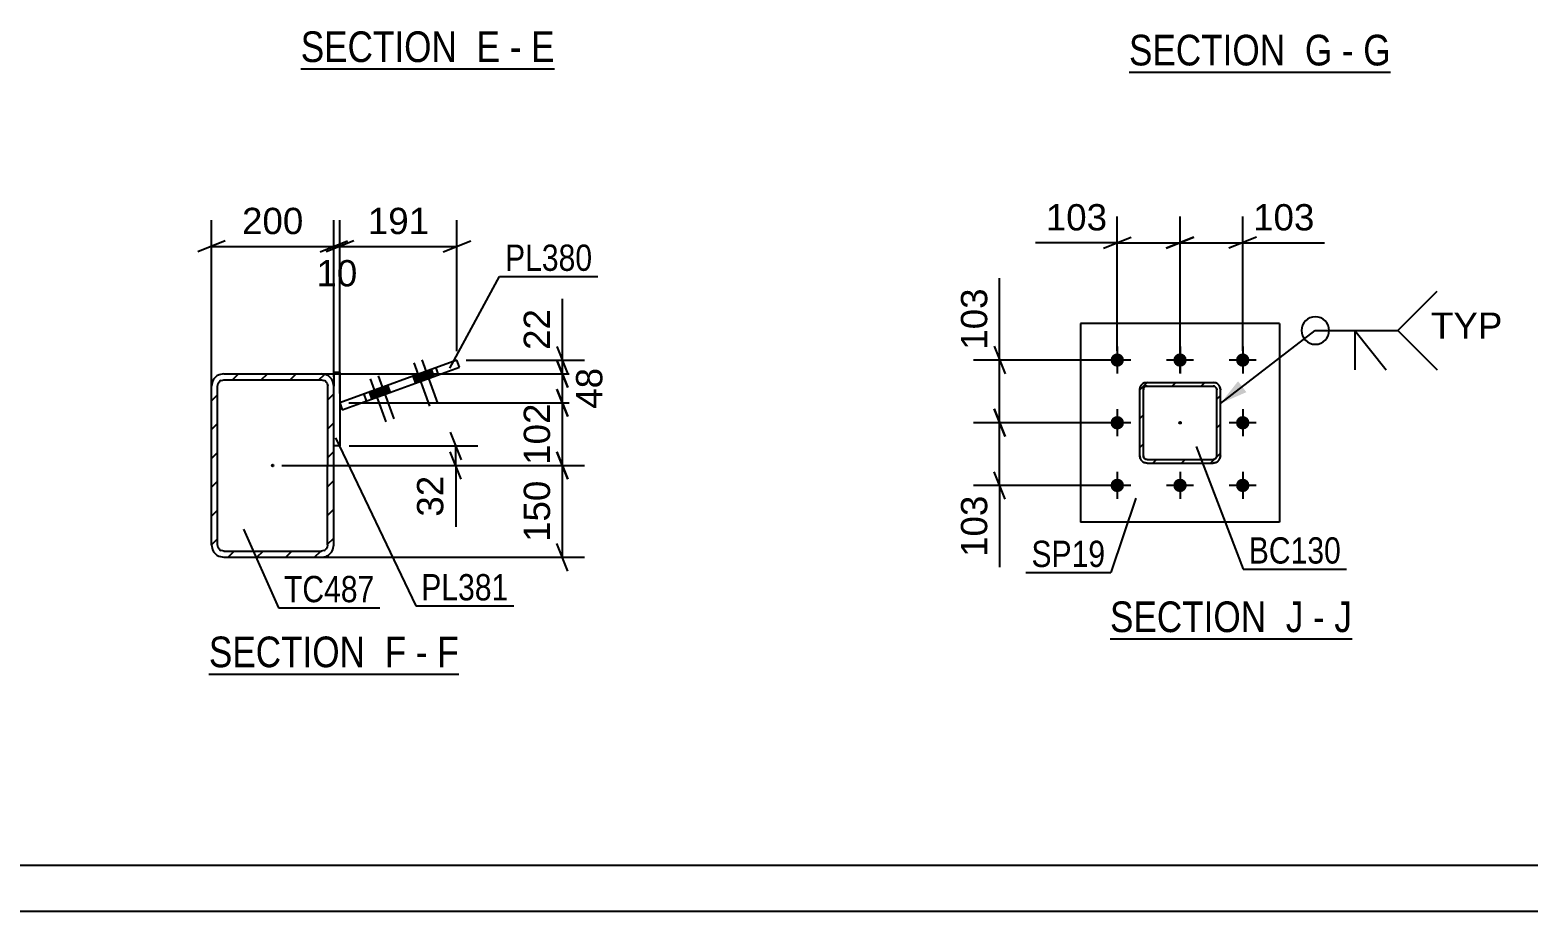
# Model space of a CAD drawing. Header units: millimetres. Extents: x 0 to 841, y 0 to 594.
# Drawn here: x 223.1 to 386.4, y 0 to 96.1 of the extents above; entities that cross this region are included whole.
import ezdxf

# ---------------------------------------------------------------- set-up
doc = ezdxf.new("R2010")
doc.units = ezdxf.units.MM
doc.linetypes.add('DXK_LINE_DOT2', pattern=[3.9198, 1.9599, -1.9599])
doc.linetypes.add('DXK_LINE_DOT3', pattern=[5.9187, 2.979, -0.9799, 0.9799, -0.9799])
doc.styles.add('Arial', font='ARIAL.TTF', dxfattribs={"height": 0.2})
doc.styles.add('Arial Narrow', font='ARIALN.TTF', dxfattribs={"height": 0.2})

# ---------------------------------------------------------------- blocks, each defined once
blk = doc.blocks.new('Unknown-284933836-18 - 14121')
at = {"color": 6, "linetype": 'Continuous'}
blk.add_line((342.89, 91.46), (371.39, 91.46), dxfattribs=at)
at = {"color": 0, "linetype": 'Continuous'}
for points in [[(361, 92.21), (361, 95.71), (342.89, 95.71), (342.89, 92.21)], [(365.03, 92.21), (365.03, 95.71), (362.05, 95.71), (362.05, 92.21)], [(367.36, 92.21), (367.36, 95.71), (366.08, 95.71), (366.08, 92.21)], [(371.39, 92.21), (371.39, 95.71), (368.41, 95.71), (368.41, 92.21)]]:
    blk.add_wipeout(points, dxfattribs=at)
at = {"color": 7, "linetype": 'Continuous', "style": 'Arial Narrow'}
for s, p in [('SECTION ', (342.89, 92.21)), ('G', (362.05, 92.21)), ('G', (368.41, 92.21)), ('-', (366.08, 92.21))]:
    blk.add_text(s, height=3.34, dxfattribs=at).set_placement(p)
blk = doc.blocks.new('Unknown-284933836-1132')
at = {"color": 5, "linetype": 'Continuous'}
for p, q in [((5, 5), (836, 5)), ((0, 0), (841, 0))]:
    blk.add_line(p, q, dxfattribs=at)
blk = doc.blocks.new('Unknown-284933836-15 - 13613')
at = {"color": 6, "linetype": 'Continuous'}
blk.add_line((252.64, 91.83), (280.29, 91.83), dxfattribs=at)
at = {"color": 0, "linetype": 'Continuous'}
for points in [[(270.75, 92.58), (270.75, 96.08), (252.64, 96.08), (252.64, 92.58)], [(274.36, 92.58), (274.36, 96.08), (271.8, 96.08), (271.8, 92.58)], [(276.68, 92.58), (276.68, 96.08), (275.41, 96.08), (275.41, 92.58)], [(280.29, 92.58), (280.29, 96.08), (277.73, 96.08), (277.73, 92.58)]]:
    blk.add_wipeout(points, dxfattribs=at)
at = {"color": 7, "linetype": 'Continuous', "style": 'Arial Narrow'}
for s, p in [('SECTION ', (252.64, 92.58)), ('E', (271.8, 92.58)), ('E', (277.73, 92.58)), ('-', (275.41, 92.58))]:
    blk.add_text(s, height=3.34, dxfattribs=at).set_placement(p)
blk = doc.blocks.new('Unknown-284933836-16 - 14017')
at = {"color": 6, "linetype": 'Continuous'}
blk.add_line((242.63, 25.84), (269.85, 25.84), dxfattribs=at)
at = {"color": 0, "linetype": 'Continuous'}
for points in [[(260.74, 26.59), (260.74, 30.09), (242.63, 30.09), (242.63, 26.59)], [(264.13, 26.59), (264.13, 30.09), (261.79, 30.09), (261.79, 26.59)], [(266.46, 26.59), (266.46, 30.09), (265.18, 30.09), (265.18, 26.59)], [(269.85, 26.59), (269.85, 30.09), (267.51, 30.09), (267.51, 26.59)]]:
    blk.add_wipeout(points, dxfattribs=at)
at = {"color": 7, "linetype": 'Continuous', "style": 'Arial Narrow'}
for s, p in [('SECTION ', (242.63, 26.59)), ('F', (261.79, 26.59)), ('F', (267.51, 26.59)), ('-', (265.18, 26.59))]:
    blk.add_text(s, height=3.34, dxfattribs=at).set_placement(p)
blk = doc.blocks.new('Unknown-284933836-19 - 15069')
at = {"color": 6, "linetype": 'Continuous'}
blk.add_line((340.82, 29.67), (367.19, 29.67), dxfattribs=at)
at = {"color": 0, "linetype": 'Continuous'}
for points in [[(358.93, 30.42), (358.93, 33.92), (340.82, 33.92), (340.82, 30.42)], [(361.89, 30.42), (361.89, 33.92), (359.98, 33.92), (359.98, 30.42)], [(364.22, 30.42), (364.22, 33.92), (362.94, 33.92), (362.94, 30.42)], [(367.19, 30.42), (367.19, 33.92), (365.27, 33.92), (365.27, 30.42)]]:
    blk.add_wipeout(points, dxfattribs=at)
at = {"color": 7, "linetype": 'Continuous', "style": 'Arial Narrow'}
for s, p in [('SECTION ', (340.82, 30.42)), ('J', (359.98, 30.42)), ('J', (365.27, 30.42)), ('-', (362.94, 30.42))]:
    blk.add_text(s, height=3.34, dxfattribs=at).set_placement(p)
blk = doc.blocks.new('Bolt-284933836-14104 - 14017')
at = {"linetype": 'Continuous'}
for points in [[(266.01, 57.88), (267.14, 58.29), (266.86, 59.05), (265.73, 58.63)], [(261.25, 56.15), (262.37, 56.56), (262.1, 57.31), (260.97, 56.9)], [(265.13, 57.56), (266.26, 57.97), (265.98, 58.73), (264.85, 58.31)], [(260.37, 55.83), (261.49, 56.24), (261.22, 56.99), (260.09, 56.58)]]:
    blk.add_hatch(color=1, dxfattribs=at).paths.add_polyline_path(points)
at = {"color": 1, "linetype": 'Continuous'}
for p, q in [((264.96, 59.77), (266.67, 55.07)), ((265.84, 60.09), (267.55, 55.39)), ((266.86, 59.05), (267.14, 58.29)), ((260.2, 58.04), (261.91, 53.34)), ((261.08, 58.36), (262.79, 53.66)), ((262.1, 57.31), (262.37, 56.56)), ((264.85, 58.31), (265.13, 57.56)), ((265.73, 58.63), (266.01, 57.88)), ((265.98, 58.73), (266.26, 57.97)), ((260.09, 56.58), (260.37, 55.83)), ((260.97, 56.9), (261.25, 56.15)), ((261.22, 56.99), (261.49, 56.24))]:
    blk.add_line(p, q, dxfattribs=at)
blk = doc.blocks.new('Part-284933836-14080 - 14017')
at = {"color": 2, "linetype": 'Continuous'}
for p, q in [((256.24, 58.72), (256.24, 57.25)), ((256.91, 58.72), (256.24, 58.72)), ((256.91, 58.72), (256.91, 50.72)), ((256.91, 50.72), (256.24, 50.72))]:
    blk.add_line(p, q, dxfattribs=at)
at = {"color": 7, "linetype": 'DXK_LINE_DOT2'}
blk.add_line((256.24, 50.72), (256.24, 57.25), dxfattribs=at)
blk = doc.blocks.new('Part-284933836-14039 - 14017')
at = {"linetype": 'Continuous'}
h = blk.add_hatch(dxfattribs=at)
h.set_pattern_fill('', scale=0.7, style=0, pattern_type=0)
h.set_pattern_definition([(45, (242.9078, 39.9178), (-1.57154, 1.57154), [])])
h.paths.add_polyline_path([(242.91, 57.25), (242.91, 39.92), (243.01, 39.41), (243.3, 38.97), (243.73, 38.69), (244.24, 38.58), (254.91, 38.58), (255.42, 38.68), (255.85, 38.97), (256.14, 39.41), (256.24, 39.92), (256.24, 57.25), (256.14, 57.76), (255.85, 58.19), (255.42, 58.48), (254.91, 58.58), (244.24, 58.58), (243.73, 58.48), (243.3, 58.19), (243.01, 57.76)])
h.paths.add_polyline_path([(243.77, 57.72), (243.99, 57.87), (244.24, 57.92), (254.91, 57.92), (255.17, 57.86), (255.38, 57.72), (255.53, 57.5), (255.58, 57.25), (255.57, 39.92), (255.52, 39.66), (255.38, 39.44), (255.16, 39.3), (254.91, 39.25), (244.24, 39.25), (243.99, 39.3), (243.77, 39.45), (243.63, 39.66), (243.57, 39.92), (243.58, 57.25), (243.63, 57.51)])
blk.add_hatch(color=246, dxfattribs=at).paths.add_polyline_path([(249.58, 48.48, -1), (249.58, 48.68, -1)])
at = {"color": 2, "linetype": 'Continuous'}
for p, q in [((243.01, 57.76), (242.91, 57.25)), ((242.91, 39.92), (242.91, 57.25)), ((243.57, 39.92), (243.58, 57.25)), ((243.58, 57.25), (243.63, 57.51)), ((244.24, 58.58), (243.73, 58.48)), ((243.99, 57.87), (244.24, 57.92)), ((244.24, 58.58), (254.91, 58.58)), ((244.24, 57.92), (254.91, 57.92)), ((255.42, 58.48), (254.91, 58.58)), ((254.91, 57.92), (255.17, 57.86)), ((255.53, 57.5), (255.58, 57.25)), ((255.57, 39.92), (255.58, 57.25)), ((256.24, 57.25), (256.14, 57.76)), ((256.24, 39.92), (256.24, 57.25)), ((242.91, 39.92), (243.01, 39.41)), ((243.63, 39.66), (243.57, 39.92)), ((244.24, 39.25), (243.99, 39.3)), ((244.24, 39.25), (254.91, 39.25)), ((255.16, 39.3), (254.91, 39.25)), ((255.57, 39.92), (255.52, 39.66)), ((256.14, 39.41), (256.24, 39.92)), ((243.73, 38.69), (244.24, 38.58)), ((244.24, 38.58), (254.91, 38.58)), ((254.91, 38.58), (255.42, 38.68))]:
    blk.add_line(p, q, dxfattribs=at)
at = {"color": 7, "linetype": 'DXK_LINE_DOT3'}
blk.add_line((249.58, 48.58), (249.58, 48.58), dxfattribs=at)
at = {"color": 246, "linetype": 'DXK_LINE_DOT2'}
blk.add_line((249.58, 48.58), (249.58, 48.58), dxfattribs=at)
at = {"color": 246, "linetype": 'Continuous'}
blk.add_circle((249.58, 48.58), 0.1, dxfattribs=at)
at = {"color": 2, "linetype": 'Continuous'}
for centre, radius, start, end in [((244.24, 57.25), 1.33, 112.4895, 157.4895), ((244.24, 57.25), 0.667, 112.4895, 157.4895), ((254.91, 57.25), 0.667, 22.4895, 67.4895), ((254.91, 57.25), 1.33, 22.4895, 67.4895), ((244.24, 39.92), 1.33, 202.4895, 247.4895), ((244.24, 39.92), 0.667, 202.4895, 247.4895), ((254.91, 39.92), 0.667, 292.4895, 337.4895), ((254.91, 39.92), 1.33, 292.4895, 337.4895)]:
    blk.add_arc(centre, radius, start, end, dxfattribs=at)
blk = doc.blocks.new('Part-284933836-14091 - 14017')
at = {"color": 2, "linetype": 'Continuous'}
for p, q in [((269.66, 60.06), (256.88, 55.41)), ((257.15, 54.66), (269.93, 59.31)), ((267.66, 58.48), (267.38, 59.24)), ((269.93, 59.31), (269.66, 60.06)), ((256.88, 55.41), (257.15, 54.66))]:
    blk.add_line(p, q, dxfattribs=at)
at = {"color": 7, "linetype": 'DXK_LINE_DOT2'}
blk.add_line((259.82, 55.63), (259.54, 56.38), dxfattribs=at)
blk = doc.blocks.new('Part-284933836-15084 - 15069')
at = {"linetype": 'Continuous'}
h = blk.add_hatch(dxfattribs=at)
h.set_pattern_fill('', scale=0.7, style=0, pattern_type=0)
h.set_pattern_definition([(45, (344.848, 57.647), (-1.57154, 1.57154), [])])
h.paths.add_polyline_path([(352.05, 57.65), (344.85, 57.65), (344.54, 57.59), (344.28, 57.41), (344.11, 57.15), (344.05, 56.85), (344.05, 49.65), (344.11, 49.34), (344.28, 49.08), (344.54, 48.91), (344.85, 48.85), (352.05, 48.85), (352.35, 48.91), (352.61, 49.08), (352.79, 49.34), (352.85, 49.65), (352.85, 56.85), (352.79, 57.15), (352.61, 57.41), (352.35, 57.59)])
h.paths.add_polyline_path([(352.42, 57), (352.45, 56.85), (352.45, 49.65), (352.42, 49.49), (352.33, 49.36), (352.2, 49.28), (352.05, 49.25), (344.85, 49.25), (344.69, 49.28), (344.57, 49.36), (344.48, 49.49), (344.45, 49.65), (344.45, 56.85), (344.48, 57), (344.57, 57.13), (344.69, 57.22), (344.85, 57.25), (352.05, 57.25), (352.2, 57.22), (352.33, 57.13)])
blk.add_hatch(color=246, dxfattribs=at).paths.add_polyline_path([(348.45, 53.15, -1), (348.45, 53.35, -1)])
at = {"color": 7, "linetype": 'DXK_LINE_DOT2'}
for p, q in [((344.05, 56.85), (344.11, 57.15)), ((344.54, 57.59), (344.85, 57.65)), ((344.69, 57.22), (344.57, 57.13)), ((344.85, 57.25), (344.69, 57.22)), ((344.85, 57.65), (352.05, 57.65)), ((344.85, 57.25), (352.05, 57.25)), ((352.05, 57.65), (352.35, 57.59)), ((352.2, 57.22), (352.05, 57.25)), ((352.33, 57.13), (352.2, 57.22)), ((352.79, 57.15), (352.85, 56.85)), ((344.05, 49.65), (344.05, 56.85)), ((344.48, 57), (344.45, 56.85)), ((344.45, 49.65), (344.45, 56.85)), ((344.57, 57.13), (344.48, 57)), ((352.42, 57), (352.33, 57.13)), ((352.45, 56.85), (352.42, 57)), ((352.45, 49.65), (352.45, 56.85)), ((352.85, 49.65), (352.85, 56.85)), ((344.11, 49.34), (344.05, 49.65)), ((344.45, 49.65), (344.48, 49.49)), ((344.48, 49.49), (344.57, 49.36)), ((344.57, 49.36), (344.69, 49.28)), ((344.69, 49.28), (344.85, 49.25)), ((344.85, 49.25), (352.05, 49.25)), ((352.05, 49.25), (352.2, 49.28)), ((352.2, 49.28), (352.33, 49.36)), ((352.33, 49.36), (352.42, 49.49)), ((352.42, 49.49), (352.45, 49.65)), ((352.85, 49.65), (352.79, 49.34)), ((344.85, 48.85), (344.54, 48.91)), ((344.85, 48.85), (352.05, 48.85)), ((352.35, 48.91), (352.05, 48.85))]:
    blk.add_line(p, q, dxfattribs=at)
at = {"color": 2, "linetype": 'Continuous'}
for p, q in [((344.11, 57.15), (344.05, 56.85)), ((344.85, 57.65), (344.54, 57.59)), ((344.57, 57.13), (344.69, 57.22)), ((344.69, 57.22), (344.85, 57.25)), ((344.85, 57.65), (352.05, 57.65)), ((344.85, 57.25), (352.05, 57.25)), ((352.35, 57.59), (352.05, 57.65)), ((352.05, 57.25), (352.2, 57.22)), ((352.2, 57.22), (352.33, 57.13)), ((352.85, 56.85), (352.79, 57.15)), ((344.05, 49.65), (344.05, 56.85)), ((344.45, 56.85), (344.48, 57)), ((344.45, 49.65), (344.45, 56.85)), ((344.48, 57), (344.57, 57.13)), ((352.33, 57.13), (352.42, 57)), ((352.42, 57), (352.45, 56.85)), ((352.45, 49.65), (352.45, 56.85)), ((352.85, 49.65), (352.85, 56.85)), ((344.05, 49.65), (344.11, 49.34)), ((344.48, 49.49), (344.45, 49.65)), ((344.57, 49.36), (344.48, 49.49)), ((344.69, 49.28), (344.57, 49.36)), ((344.85, 49.25), (344.69, 49.28)), ((344.85, 49.25), (352.05, 49.25)), ((352.2, 49.28), (352.05, 49.25)), ((352.33, 49.36), (352.2, 49.28)), ((352.42, 49.49), (352.33, 49.36)), ((352.45, 49.65), (352.42, 49.49)), ((352.79, 49.34), (352.85, 49.65)), ((344.54, 48.91), (344.85, 48.85)), ((344.85, 48.85), (352.05, 48.85)), ((352.05, 48.85), (352.35, 48.91))]:
    blk.add_line(p, q, dxfattribs=at)
at = {"color": 7, "linetype": 'DXK_LINE_DOT3'}
blk.add_line((348.45, 53.25), (348.45, 53.25), dxfattribs=at)
at = {"color": 246, "linetype": 'DXK_LINE_DOT2'}
blk.add_line((348.45, 53.25), (348.45, 53.25), dxfattribs=at)
at = {"color": 246, "linetype": 'Continuous'}
blk.add_circle((348.45, 53.25), 0.1, dxfattribs=at)
at = {"color": 7, "linetype": 'DXK_LINE_DOT2'}
for centre, start, end in [((344.85, 56.85), 112.5, 157.5), ((352.05, 56.85), 22.5, 67.5), ((344.85, 49.65), 202.5, 247.5), ((352.05, 49.65), 292.5, 337.5)]:
    blk.add_arc(centre, 0.8, start, end, dxfattribs=at)
at = {"color": 2, "linetype": 'Continuous'}
for centre, start, end in [((344.85, 56.85), 112.5, 157.5), ((352.05, 56.85), 22.5, 67.5), ((344.85, 49.65), 202.5, 247.5), ((352.05, 49.65), 292.5, 337.5)]:
    blk.add_arc(centre, 0.8, start, end, dxfattribs=at)
blk = doc.blocks.new('Part-284933836-15090 - 15069')
at = {"color": 2, "linetype": 'Continuous'}
for p, q in [((359.28, 64.08), (337.61, 64.08)), ((337.61, 64.08), (337.61, 42.41)), ((359.28, 64.08), (359.28, 42.41)), ((359.28, 42.41), (337.61, 42.41))]:
    blk.add_line(p, q, dxfattribs=at)
blk = doc.blocks.new('Bolt-284933836-15146 - 15069')
at = {"linetype": 'Continuous'}
for points in [[(341.61, 59.35, -1), (341.61, 60.81, -1)], [(348.45, 59.35, -1), (348.45, 60.81, -1)], [(355.28, 59.35, -1), (355.28, 60.81, -1)], [(341.61, 52.51, -1), (341.61, 53.98, -1)], [(355.28, 52.51, -1), (355.28, 53.98, -1)], [(341.61, 45.68, -1), (341.61, 47.15, -1)], [(348.45, 45.68, -1), (348.45, 47.15, -1)], [(355.28, 45.68, -1), (355.28, 47.15, -1)]]:
    blk.add_hatch(color=1, dxfattribs=at).paths.add_polyline_path(points)
at = {"color": 1, "linetype": 'Continuous'}
for p, q in [((341.61, 61.55), (341.61, 58.61)), ((348.45, 61.55), (348.45, 58.61)), ((355.28, 61.55), (355.28, 58.61)), ((343.08, 60.08), (340.15, 60.08)), ((349.91, 60.08), (346.98, 60.08)), ((356.75, 60.08), (353.81, 60.08)), ((341.61, 54.71), (341.61, 51.78)), ((355.28, 54.71), (355.28, 51.78)), ((343.08, 53.25), (340.15, 53.25)), ((356.75, 53.25), (353.81, 53.25)), ((341.61, 47.88), (341.61, 44.95)), ((348.45, 47.88), (348.45, 44.95)), ((355.28, 47.88), (355.28, 44.95)), ((343.08, 46.41), (340.15, 46.41)), ((349.91, 46.41), (346.98, 46.41)), ((356.75, 46.41), (353.81, 46.41))]:
    blk.add_line(p, q, dxfattribs=at)
blk = doc.blocks.new('StraightDimension-284933836-15940 - 14017')
at = {"color": 7, "linetype": 'Continuous'}
for p, q in [((256.24, 58.25), (256.24, 74.87)), ((256.91, 56.42), (256.91, 74.87)), ((254.74, 71.87), (257.74, 73.07)), ((258.41, 73.07), (255.41, 71.87)), ((256.24, 72.47), (256.91, 72.47))]:
    blk.add_line(p, q, dxfattribs=at)
at = {"color": 0}
blk.add_wipeout([(259.4, 67.52), (259.4, 71.72), (253.75, 71.72), (253.75, 67.52)], dxfattribs=at)
at = {"color": 3, "style": 'Arial'}
blk.add_text('10', height=2.865, dxfattribs=at).set_placement((254.35, 68.12))
blk = doc.blocks.new('StraightDimension-284933836-16009 - 14017')
at = {"color": 7, "linetype": 'Continuous'}
for p, q in [((280.55, 56.91), (281.75, 53.91)), ((257.88, 55.41), (283.55, 55.41)), ((281.15, 48.58), (281.15, 55.41)), ((281.75, 47.08), (280.55, 50.08)), ((250.58, 48.58), (283.55, 48.58))]:
    blk.add_line(p, q, dxfattribs=at)
at = {"color": 0}
blk.add_wipeout([(280.4, 55.93), (276.2, 55.93), (276.2, 48.06), (280.4, 48.06)], dxfattribs=at)
at = {"color": 3, "style": 'Arial'}
blk.add_text('102', height=2.865, rotation=90.0002, dxfattribs=at).set_placement((279.8, 48.66))
blk = doc.blocks.new('StraightDimension-284933836-15939 - 14017')
at = {"color": 7, "linetype": 'Continuous'}
for p, q in [((256.91, 56.42), (256.91, 75.32)), ((269.66, 61.06), (269.66, 75.32)), ((258.41, 73.07), (255.41, 71.87)), ((256.91, 72.47), (269.66, 72.47)), ((268.16, 71.87), (271.16, 73.07))]:
    blk.add_line(p, q, dxfattribs=at)
at = {"color": 0}
blk.add_wipeout([(267.22, 73.22), (267.22, 77.42), (259.35, 77.42), (259.35, 73.22)], dxfattribs=at)
at = {"color": 3, "style": 'Arial'}
blk.add_text('191', height=2.865, dxfattribs=at).set_placement((259.95, 73.82))
blk = doc.blocks.new('StraightDimension-284933836-15941 - 14017')
at = {"color": 7, "linetype": 'Continuous'}
for p, q in [((242.91, 57.11), (242.91, 75.32)), ((256.24, 58.25), (256.24, 75.32)), ((244.41, 73.07), (241.41, 71.87)), ((242.91, 72.47), (256.24, 72.47)), ((254.74, 71.87), (257.74, 73.07))]:
    blk.add_line(p, q, dxfattribs=at)
at = {"color": 0}
blk.add_wipeout([(253.51, 73.22), (253.51, 77.42), (245.64, 77.42), (245.64, 73.22)], dxfattribs=at)
at = {"color": 3, "style": 'Arial'}
blk.add_text('200', height=2.865, dxfattribs=at).set_placement((246.24, 73.82))
blk = doc.blocks.new('StraightDimension-284933836-15993 - 14017')
at = {"color": 7, "linetype": 'Continuous'}
for p, q in [((257.91, 50.72), (271.92, 50.72)), ((268.92, 52.22), (270.12, 49.22)), ((269.52, 48.58), (269.52, 50.72)), ((270.12, 47.08), (268.92, 50.08)), ((250.58, 48.58), (271.92, 48.58))]:
    blk.add_line(p, q, dxfattribs=at)
at = {"color": 0}
blk.add_wipeout([(268.77, 48.06), (264.57, 48.06), (264.57, 42.41), (268.77, 42.41)], dxfattribs=at)
at = {"color": 7, "linetype": 'Continuous'}
blk.add_line((269.52, 48.58), (269.52, 41.89), dxfattribs=at)
blk.add_line((269.52, 48.58), (269.52, 41.89), dxfattribs=at)
at = {"color": 3, "style": 'Arial'}
blk.add_text('32', height=2.865, rotation=90.0002, dxfattribs=at).set_placement((268.17, 43.01))
blk = doc.blocks.new('StraightDimension-284933836-16007 - 14017')
at = {"color": 7, "linetype": 'Continuous'}
for p, q in [((280.55, 61.56), (281.75, 58.56)), ((270.66, 60.06), (283.55, 60.06)), ((281.75, 57.08), (280.55, 60.08)), ((281.15, 58.58), (281.15, 60.06)), ((254.39, 58.58), (283.55, 58.58))]:
    blk.add_line(p, q, dxfattribs=at)
at = {"color": 0}
blk.add_wipeout([(280.4, 66.24), (276.2, 66.24), (276.2, 60.59), (280.4, 60.59)], dxfattribs=at)
at = {"color": 7, "linetype": 'Continuous'}
blk.add_line((281.15, 60.06), (281.15, 66.76), dxfattribs=at)
blk.add_line((281.15, 60.06), (281.15, 66.76), dxfattribs=at)
at = {"color": 3, "style": 'Arial'}
blk.add_text('22', height=2.865, rotation=90.0002, dxfattribs=at).set_placement((279.8, 61.19))
blk = doc.blocks.new('StraightDimension-284933836-16008 - 14017')
at = {"color": 7, "linetype": 'Continuous'}
for p, q in [((280.55, 60.08), (281.75, 57.08)), ((254.39, 58.58), (284, 58.58)), ((281.15, 55.41), (281.15, 58.58)), ((281.75, 53.91), (280.55, 56.91)), ((257.88, 55.41), (284, 55.41))]:
    blk.add_line(p, q, dxfattribs=at)
at = {"color": 0}
blk.add_wipeout([(286.1, 59.82), (281.9, 59.82), (281.9, 54.17), (286.1, 54.17)], dxfattribs=at)
at = {"color": 3, "style": 'Arial'}
blk.add_text('48', height=2.865, rotation=90.0002, dxfattribs=at).set_placement((285.5, 54.77))
blk = doc.blocks.new('StraightDimension-284933836-16010 - 14017')
at = {"color": 7, "linetype": 'Continuous'}
for p, q in [((280.55, 50.08), (281.75, 47.08)), ((250.58, 48.58), (283.55, 48.58)), ((281.15, 38.58), (281.15, 48.58)), ((281.75, 37.08), (280.55, 40.08)), ((254.79, 38.58), (283.55, 38.58))]:
    blk.add_line(p, q, dxfattribs=at)
at = {"color": 0}
blk.add_wipeout([(280.4, 47.52), (276.2, 47.52), (276.2, 39.65), (280.4, 39.65)], dxfattribs=at)
at = {"color": 3, "style": 'Arial'}
blk.add_text('150', height=2.865, rotation=90.0002, dxfattribs=at).set_placement((279.8, 40.25))
blk = doc.blocks.new('StraightDimension-284933836-22937 - 15069')
at = {"color": 7, "linetype": 'Continuous'}
for p, q in [((328.19, 61.58), (329.39, 58.58)), ((340.61, 60.08), (325.94, 60.08)), ((328.79, 53.25), (328.79, 60.08)), ((329.39, 51.75), (328.19, 54.75)), ((343.05, 53.25), (325.94, 53.25))]:
    blk.add_line(p, q, dxfattribs=at)
at = {"color": 0}
blk.add_wipeout([(328.04, 68.48), (323.84, 68.48), (323.84, 60.61), (328.04, 60.61)], dxfattribs=at)
at = {"color": 7, "linetype": 'Continuous'}
blk.add_line((328.79, 60.08), (328.79, 69), dxfattribs=at)
blk.add_line((328.79, 60.08), (328.79, 69), dxfattribs=at)
at = {"color": 3, "style": 'Arial'}
blk.add_text('103', height=2.865, rotation=90.0002, dxfattribs=at).set_placement((327.44, 61.21))
blk = doc.blocks.new('StraightDimension-284933836-22916 - 15069')
at = {"color": 7, "linetype": 'Continuous'}
for p, q in [((348.45, 58.65), (348.45, 75.72)), ((355.28, 61.08), (355.28, 75.72)), ((346.95, 72.27), (349.95, 73.47)), ((356.78, 73.47), (353.78, 72.27)), ((348.45, 72.87), (355.28, 72.87))]:
    blk.add_line(p, q, dxfattribs=at)
at = {"color": 0}
blk.add_wipeout([(363.68, 73.62), (363.68, 77.82), (355.81, 77.82), (355.81, 73.62)], dxfattribs=at)
at = {"color": 7, "linetype": 'Continuous'}
blk.add_line((355.28, 72.87), (364.2, 72.87), dxfattribs=at)
blk.add_line((355.28, 72.87), (364.2, 72.87), dxfattribs=at)
at = {"color": 3, "style": 'Arial'}
blk.add_text('103', height=2.865, dxfattribs=at).set_placement((356.41, 74.22))
blk = doc.blocks.new('StraightDimension-284933836-22917 - 15069')
at = {"color": 7, "linetype": 'Continuous'}
for p, q in [((341.61, 61.08), (341.61, 75.72)), ((348.45, 58.65), (348.45, 75.72)), ((340.11, 72.27), (343.11, 73.47)), ((349.95, 73.47), (346.95, 72.27)), ((341.61, 72.87), (348.45, 72.87))]:
    blk.add_line(p, q, dxfattribs=at)
at = {"color": 0}
blk.add_wipeout([(341.09, 73.62), (341.09, 77.82), (333.22, 77.82), (333.22, 73.62)], dxfattribs=at)
at = {"color": 7, "linetype": 'Continuous'}
blk.add_line((341.61, 72.87), (332.69, 72.87), dxfattribs=at)
blk.add_line((341.61, 72.87), (332.69, 72.87), dxfattribs=at)
at = {"color": 3, "style": 'Arial'}
blk.add_text('103', height=2.865, dxfattribs=at).set_placement((333.82, 74.22))
blk = doc.blocks.new('StraightDimension-284933836-22938 - 15069')
at = {"color": 7, "linetype": 'Continuous'}
for p, q in [((328.19, 54.75), (329.39, 51.75)), ((343.05, 53.25), (325.94, 53.25)), ((328.79, 46.41), (328.79, 53.25)), ((329.39, 44.91), (328.19, 47.91)), ((340.61, 46.41), (325.94, 46.41))]:
    blk.add_line(p, q, dxfattribs=at)
at = {"color": 0}
blk.add_wipeout([(328.04, 45.89), (323.84, 45.89), (323.84, 38.02), (328.04, 38.02)], dxfattribs=at)
at = {"color": 7, "linetype": 'Continuous'}
blk.add_line((328.79, 46.41), (328.79, 37.49), dxfattribs=at)
blk.add_line((328.79, 46.41), (328.79, 37.49), dxfattribs=at)
at = {"color": 3, "style": 'Arial'}
blk.add_text('103', height=2.865, rotation=90.0002, dxfattribs=at).set_placement((327.44, 38.62))
blk = doc.blocks.new('Mark-284933836-16047 - 14017')
at = {"color": 0}
blk.add_wipeout([(284.41, 69.81), (284.41, 72.81), (274.9, 72.81), (274.9, 69.81)], dxfattribs=at)
blk.add_wipeout([(284.41, 69.81), (284.41, 72.81), (274.9, 72.81), (274.9, 69.81)], dxfattribs=at)
at = {"color": 30, "linetype": 'Continuous'}
for p, q in [((268.88, 59.21), (274.3, 69.21)), ((274.3, 69.21), (285.01, 69.21))]:
    blk.add_line(p, q, dxfattribs=at)
at = {"color": 3, "style": 'Arial Narrow'}
blk.add_text('PL380', height=2.863, dxfattribs=at).set_placement((274.9, 69.81))
blk = doc.blocks.new('Mark-284933836-14110 - 14017')
at = {"color": 0}
blk.add_wipeout([(275.27, 33.88), (275.27, 36.88), (265.77, 36.88), (265.77, 33.88)], dxfattribs=at)
blk.add_wipeout([(275.27, 33.88), (275.27, 36.88), (265.77, 36.88), (265.77, 33.88)], dxfattribs=at)
at = {"color": 30, "linetype": 'Continuous'}
for p, q in [((256.41, 51.61), (265.17, 33.28)), ((265.17, 33.28), (275.87, 33.28))]:
    blk.add_line(p, q, dxfattribs=at)
at = {"color": 3, "style": 'Arial Narrow'}
blk.add_text('PL381', height=2.863, dxfattribs=at).set_placement((265.77, 33.88))
blk = doc.blocks.new('Mark-284933836-16056 - 14017')
at = {"color": 0}
blk.add_wipeout([(260.67, 33.68), (260.67, 36.68), (250.81, 36.68), (250.81, 33.68)], dxfattribs=at)
blk.add_wipeout([(260.67, 33.68), (260.67, 36.68), (250.81, 36.68), (250.81, 33.68)], dxfattribs=at)
at = {"color": 30, "linetype": 'Continuous'}
for p, q in [((246.39, 41.65), (250.21, 33.08)), ((250.21, 33.08), (261.27, 33.08))]:
    blk.add_line(p, q, dxfattribs=at)
at = {"color": 3, "style": 'Arial Narrow'}
blk.add_text('TC487', height=2.863, dxfattribs=at).set_placement((250.81, 33.68))
blk = doc.blocks.new('WeldMark-284933836-16676 - 15069')
at = {"linetype": 'Continuous'}
blk.add_hatch(color=30, dxfattribs=at).paths.add_polyline_path([(355.68, 56.58), (352.85, 55.35), (354.77, 57.77)])
at = {"color": 30, "linetype": 'Continuous'}
for p, q in [((352.85, 55.35), (363.19, 63.3)), ((363.19, 63.3), (372.19, 63.3))]:
    blk.add_line(p, q, dxfattribs=at)
at = {"color": 3, "linetype": 'Continuous'}
for q in [(370.9, 59.01), (367.48, 59.01)]:
    blk.add_line((367.48, 63.3), q, dxfattribs=at)
for start, end in [(90, 270), (270, 90)]:
    blk.add_arc((363.19, 63.3), 1.5, start, end, dxfattribs=at)
at = {"color": 0, "linetype": 'Continuous'}
blk.add_wipeout([(383.56, 62.4), (383.56, 65.4), (375.79, 65.4), (375.79, 62.4)], dxfattribs=at)
blk.add_wipeout([(383.56, 62.4), (383.56, 65.4), (375.79, 65.4), (375.79, 62.4)], dxfattribs=at)
at = {"color": 3, "linetype": 'Continuous'}
for q in [(376.48, 67.58), (376.48, 59.01)]:
    blk.add_line((372.19, 63.3), q, dxfattribs=at)
at = {"color": 3, "linetype": 'Continuous', "style": 'Arial'}
blk.add_text('TYP', height=2.865, dxfattribs=at).set_placement((375.79, 62.4))
blk = doc.blocks.new('Mark-284933836-16656 - 15069')
at = {"color": 0}
blk.add_wipeout([(365.99, 37.89), (365.99, 40.89), (355.94, 40.89), (355.94, 37.89)], dxfattribs=at)
blk.add_wipeout([(365.99, 37.89), (365.99, 40.89), (355.94, 40.89), (355.94, 37.89)], dxfattribs=at)
at = {"color": 30, "linetype": 'Continuous'}
for p, q in [((350.2, 50.64), (355.34, 37.29)), ((355.34, 37.29), (366.59, 37.29))]:
    blk.add_line(p, q, dxfattribs=at)
at = {"color": 3, "style": 'Arial Narrow'}
blk.add_text('BC130', height=2.863, dxfattribs=at).set_placement((355.94, 37.89))
blk = doc.blocks.new('Mark-284933836-16659 - 15069')
at = {"color": 0}
blk.add_wipeout([(340.29, 37.52), (340.29, 40.52), (332.26, 40.52), (332.26, 37.52)], dxfattribs=at)
blk.add_wipeout([(340.29, 37.52), (340.29, 40.52), (332.26, 40.52), (332.26, 37.52)], dxfattribs=at)
at = {"color": 30, "linetype": 'Continuous'}
for p in [(343.64, 45.01), (331.66, 36.92)]:
    blk.add_line(p, (340.89, 36.92), dxfattribs=at)
at = {"color": 3, "style": 'Arial Narrow'}
blk.add_text('SP19', height=2.863, dxfattribs=at).set_placement((332.26, 37.52))

msp = doc.modelspace()

# ---------------------------------------------------------------- block references
for name in ['Unknown-284933836-18 - 14121', 'Part-284933836-15090 - 15069', 'Bolt-284933836-15146 - 15069', 'Part-284933836-14091 - 14017', 'Bolt-284933836-14104 - 14017', 'Part-284933836-14039 - 14017', 'Part-284933836-14080 - 14017', 'Part-284933836-15084 - 15069']:
    msp.add_blockref(name, (0, 0))

# ---------------------------------------------------------------- next in the draw order: block references
msp.add_blockref('Unknown-284933836-1132', (0, 0))

# ---------------------------------------------------------------- next in the draw order: block references
for name in ['Unknown-284933836-15 - 13613', 'StraightDimension-284933836-22916 - 15069', 'StraightDimension-284933836-15940 - 14017', 'StraightDimension-284933836-22937 - 15069', 'Mark-284933836-16656 - 15069', 'Unknown-284933836-19 - 15069', 'Unknown-284933836-16 - 14017']:
    msp.add_blockref(name, (0, 0))

# ---------------------------------------------------------------- next in the draw order: block references
for name in ['StraightDimension-284933836-22917 - 15069', 'WeldMark-284933836-16676 - 15069', 'StraightDimension-284933836-16009 - 14017', 'StraightDimension-284933836-22938 - 15069']:
    msp.add_blockref(name, (0, 0))

# ---------------------------------------------------------------- next in the draw order: block references
for name in ['StraightDimension-284933836-15939 - 14017', 'StraightDimension-284933836-15993 - 14017', 'Mark-284933836-16659 - 15069']:
    msp.add_blockref(name, (0, 0))

# ---------------------------------------------------------------- next in the draw order: block references
for name in ['StraightDimension-284933836-15941 - 14017', 'StraightDimension-284933836-16010 - 14017']:
    msp.add_blockref(name, (0, 0))

# ---------------------------------------------------------------- next in the draw order: block references
for name in ['StraightDimension-284933836-16007 - 14017', 'Mark-284933836-14110 - 14017']:
    msp.add_blockref(name, (0, 0))

# ---------------------------------------------------------------- next in the draw order: block references
for name in ['StraightDimension-284933836-16008 - 14017', 'Mark-284933836-16056 - 14017']:
    msp.add_blockref(name, (0, 0))

# ---------------------------------------------------------------- next in the draw order: block references
msp.add_blockref('Mark-284933836-16047 - 14017', (0, 0))

doc.saveas('drawing.dxf')
